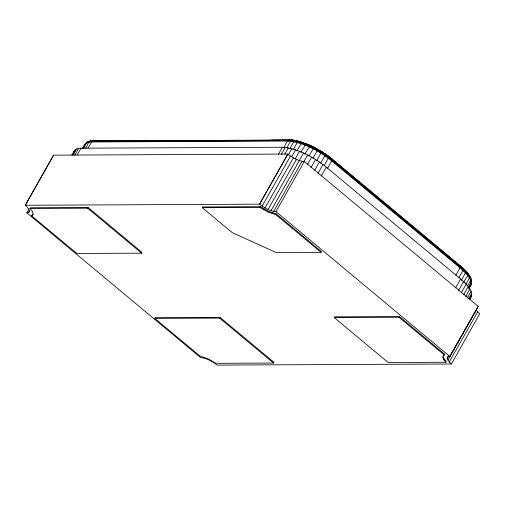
<?xml version="1.0" encoding="UTF-8"?>
<svg xmlns="http://www.w3.org/2000/svg" width="505" height="505" viewBox="0 0 505 505"><rect width="100%" height="100%" fill="white"/><g stroke="black" fill="none" stroke-linecap="round" stroke-linejoin="round"><path stroke-width="0.76" d="M458.849 277.8L463.016 270.421L463.022 268.49L462.58 267.852L462.189 267.732L465.945 271.848L461.412 280.363M82.971 148.205L85.623 143.515L89.031 142.139L91.43 141.956L287.806 141.04L290.59 140.649L291.562 140.055L295.981 140.668L295.659 140.832C308.946 143.382 320.965 150.439 331.469 158.759L332.05 159.043L332 160.363L327.562 168.304M463.022 268.49L465.9 271.337L459.796 265.643L460.377 265.933L460.326 267.252L455.889 275.187M447.866 360.229L476.215 310.12L479.693 313.851L451.401 364.004L449.28 362.028L447.196 358.683L448.093 356.12M468.148 287.332C470.06 284.473 473.242 280.414 470.041 277.22L470.641 279.082M445.814 362.243L443.863 359.781L442.935 357.666L443.106 356.044L444.772 354.308L399.417 316.534L334.619 316.837L334.209 317.563L388.181 362.514L445.814 362.243L446.224 361.517L444.274 359.055L443.346 356.94L443.516 355.318M462.58 267.852L467.491 273.527C472.749 277.409 470.679 281.657 467.125 286.032M460.143 265.718L465.698 270.914L467.75 273.3L467.491 273.527C472.124 276.248 467.737 280.793 465.97 283.848M316.862 160.666L321.71 151.614L328.938 156.84L324.26 165.697M88.015 147.99L92.282 141.065L288.664 140.156C304.843 141.438 319.564 150.086 332.151 159.839L460.472 266.728L463.034 268.963L463.016 270.421C466.595 274.114 471.115 278.192 471.285 283.703L469.012 287.724M469.498 299.768C476.095 291.985 465.982 283.886 460.617 279.012L326.293 167.136C313.586 157.289 298.714 148.539 282.371 147.245L81.008 148.186C76.697 147.618 73.78 150.616 72.669 154.41M471.285 283.703L471.481 280.742L470.464 277.655M468.773 288.342L470.155 285.723M286.821 147.902L291.05 140.27M29.151 208.672L26.771 212.788L28.438 212.529L29.334 211.778L29.454 210.585L27.371 207.239L25.25 205.264L53.599 155.155L287.863 154.069C292.635 157.756 298.196 161.026 304.332 161.524L478.229 306.371L449.886 356.48L448.213 356.738L447.316 357.496M25.307 205.314L53.599 155.155M31.544 215.749L32.825 214.739L33.002 213.104L32.061 210.97L30.073 208.477L30.489 207.751L88.059 207.486L142.031 252.437L141.621 253.163L76.823 253.466L31.544 215.749L33.235 214.013M28.438 212.529L29.599 210.471M71.944 154.991L74.254 150.907M72.12 155.186L75.201 149.739M73.2 155.016L76.665 148.887M74.759 155.174L78.61 148.369M77.158 154.991L81.008 148.186M82.776 148.028C84.411 143.452 88.943 139.961 93.949 140.964L131.811 140.788M84.051 148.022C85.351 143.508 88.451 140.137 93.393 140.819M85.616 148.173C87.643 146.33 87.895 140.321 91.689 141.135M30.073 208.477L87.649 208.211L88.059 207.486M202.29 207.675L202.701 206.949L260.271 206.684L268.433 211.286L276.184 213.886L321.464 251.604L321.054 252.33L276.191 252.538L232.268 232.647L202.29 207.675L259.86 207.41L268.016 212.012L275.774 214.612L321.054 252.33M154.776 318.396L155.186 317.67L219.984 317.367L273.95 362.319L273.54 363.044L215.97 363.316L207.807 358.708L200.056 356.107L154.776 318.396L219.574 318.093L273.54 363.044M278.52 154.057L282.371 147.245M284.018 147.744C286.215 142.176 288.532 137.568 294.945 140.674L291.562 140.055L294.895 140.668M281.329 154.214L285.18 147.403M284.883 154.031L288.349 147.902M289.996 148.401L293.784 141.697L295.053 140.586C308.757 143.666 321.369 150.503 332.164 159.391M25.25 205.264L259.513 204.171L287.863 154.069M478.229 306.371L449.835 356.48L275.982 211.633C269.872 211.141 264.336 207.89 259.57 204.222L287.919 154.12M288.361 154.858L291.827 148.735M259.86 207.41L260.271 206.684M293.096 149.903L297.262 142.53L298.455 141.394L310.285 145.516L305.923 143.925L300.734 152.491M262.139 206.147L290.489 156.045M291.701 156.689L295.558 149.878M296.82 151.046L300.993 143.672L302.097 142.511L313.024 146.961L317.967 149.404L312.898 158.324M263.844 209.891L264.254 209.165M265.037 207.94L293.386 157.831M295.229 158.81L299.465 151.317M268.067 209.474L296.416 159.372M268.016 212.012L268.433 211.286M299.257 160.521L303.499 153.034M271.021 210.654L299.37 160.546M304.761 154.202L310.108 145.472L321.704 151.917M272.094 213.628L272.504 212.902M273.704 211.387L302.053 161.278M303.72 161.796L307.577 154.991M275.932 211.633L304.332 161.524M275.774 214.612L276.184 213.886M308.839 156.159L314.135 147.359L313.024 146.961M219.574 318.093L219.984 317.367M307.393 164.643L311.629 157.156M310.979 167.666L315.6 159.498M314.785 170.134L319.406 161.966M320.675 163.134L325.132 155.212L325.308 153.949L328.875 156.537L317.935 149.442M317.986 173.379L322.992 164.529M321.287 175.986L326.293 167.136M334.209 317.563L399.007 317.26L399.417 316.534M455.611 287.863L460.617 279.012M458.572 290.476L463.577 281.626M463.925 282.169C464.291 279.303 469.82 275.932 467.377 272.946M461.141 293.039L466.147 284.189M463.659 294.838L468.28 286.67M468.968 288.513L471.102 284.555L471.474 281.815M465.705 296.504L469.94 289.018M467.251 298.007L471.102 291.196M468.659 298.619L471.739 293.171M469.536 298.985L471.847 294.901M469.315 299.572L471.424 296.366M443.106 356.044L444.772 354.308M442.935 357.666L443.346 356.94M443.863 359.781L444.274 359.055M447.196 358.683L448.749 355.937M449.28 362.028L477.629 311.92M84.644 145.617L84.247 146.141C84.55 143.786 86.601 142.429 88.577 141.545L89.852 141.627M85.623 143.515L87.479 142.145L91.809 141.444L288.191 140.529L290.59 140.649L290.615 141.198C305.841 143.628 319.76 151.481 331.734 160.931L460.061 267.814C464.632 271.545 469.896 275.294 471.417 281.367M470.231 285.054L471.171 283.898L471.058 283.242M469.909 286.329C471.67 284.624 471.929 281.739 471.083 279.555M88.28 142.044L89.215 141.495M85.597 143.761L86.222 143.515M92.282 141.065L290.331 140.049L271.406 140.137M287.806 141.04L294.585 140.807M87.15 142.378L87.807 142.315M89.909 141.248L94.46 141.274M162.566 140.643L239.856 140.283M122.065 141.147L131.527 141.103M230.899 140.643L240.367 140.598M290.615 141.198C306.03 142.233 319.943 151.248 332 160.363L462.902 269.506L460.061 267.814M451.401 364.004L217.137 365.096C212.365 361.403 206.804 358.133 200.668 357.641L26.771 212.788M289.207 139.942L294.364 140.655M295.659 140.832L299.263 141.451L295.532 140.535M302.779 142.53L298.878 141.337M306.226 143.824L306.731 144.159M298.455 141.394L302.097 142.511M317.822 149.631L321.754 151.696M467.491 273.527L469.612 276.058L467.491 273.527L468.167 274.669M309.868 145.598L313.857 147.511M463.016 270.421L465.945 271.848L469.701 276.626M332.05 159.043L328.698 156.367L460.491 266.274M331.817 158.829L460.377 265.933M399.007 317.26L444.362 355.034M87.649 208.211L141.621 253.163M463.034 268.963L465.945 271.848M465.364 270.604L467.983 273.76M464.392 269.885L466.607 272.485M470.849 278.785L468.943 275.162L469.511 276.948"/></g></svg>
